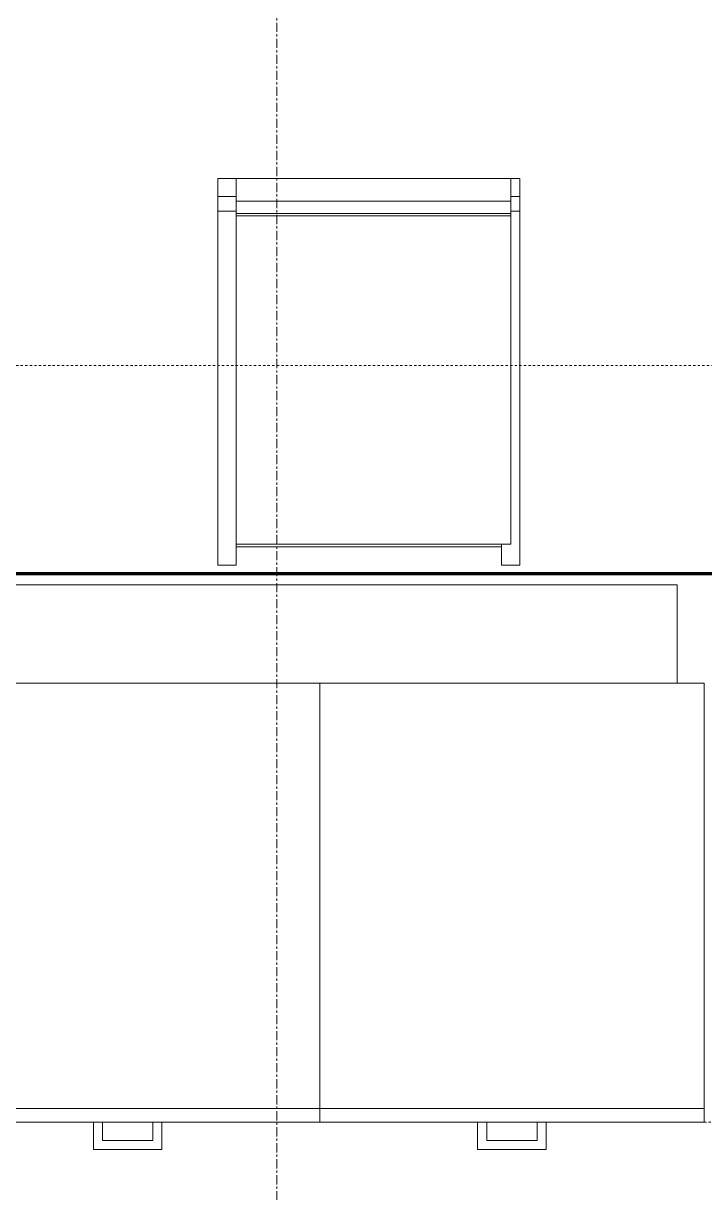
# Model space of a CAD drawing. Header units: inches. Extents: x -4266 to -1814, y 9706 to 12441.
# Drawn here: x -2187.2 to -2149.9, y 10646 to 10709.9 of the extents above; entities that cross this region are included whole.
import ezdxf

# ---------------------------------------------------------------- set-up
doc = ezdxf.new("R2010")
doc.units = ezdxf.units.IN
doc.header["$MEASUREMENT"] = 0
doc.linetypes.add('Dash', pattern=[0.25, 0.125, -0.125])
doc.linetypes.add('Grid Line 1_2_', pattern=[0.875, 0.5, -0.125, 0.125, -0.125])
for name, color, linetype, lineweight in [('A-AREA-1', 90, 'Continuous', 70), ('A-WALL-4', 10, 'Continuous', 13), ('I-FURN-1', 7, 'Continuous', 9), ('Q-CASE-2', 7, 'Continuous', 9), ('Q-CASE-HDLN-1', 7, 'Dash', 9), ('S-GRID-1', 1, 'Grid Line 1_2_', 9)]:
    doc.layers.add(name, color=color, linetype=linetype, lineweight=lineweight)

msp = doc.modelspace()

# ---------------------------------------------------------------- linework, layer by layer
at = {"layer": 'A-AREA-1'}
msp.add_line((-2305.47491, 10679.82933), (-2106.44874, 10679.82933), dxfattribs=at)
at = {"layer": 'A-WALL-4'}
for p, q in [((-2302.44874, 10679.20433), (-2151.44874, 10679.20433)), ((-2151.44874, 10673.82933), (-2151.44874, 10679.20433)), ((-2151.44874, 10673.82933), (-2302.44874, 10673.82933))]:
    msp.add_line(p, q, dxfattribs=at)
at = {"layer": 'I-FURN-1'}
for p, q in [((-2175.54136, 10701.41974), (-2176.54136, 10701.41974)), ((-2176.54136, 10701.41974), (-2176.54136, 10700.43493)), ((-2175.54136, 10700.17869), (-2175.54136, 10701.41974)), ((-2160.54136, 10701.41974), (-2175.54136, 10701.41974)), ((-2160.04136, 10701.41974), (-2160.54136, 10701.41974)), ((-2160.54136, 10701.41974), (-2160.54136, 10700.17869)), ((-2160.04136, 10700.43493), (-2160.04136, 10701.41974)), ((-2176.54136, 10700.43493), (-2175.54136, 10700.43493)), ((-2176.54136, 10700.43493), (-2176.54136, 10699.63954)), ((-2175.54136, 10699.51385), (-2175.54136, 10700.17869)), ((-2160.54136, 10700.17869), (-2175.54136, 10700.17869)), ((-2160.54136, 10700.43493), (-2160.04136, 10700.43493)), ((-2160.54136, 10700.17869), (-2160.54136, 10699.51385)), ((-2160.04136, 10699.63954), (-2160.04136, 10700.43493)), ((-2176.54136, 10699.63954), (-2175.54136, 10699.63954)), ((-2176.54136, 10683.70182), (-2176.54136, 10699.63954)), ((-2175.54136, 10699.51385), (-2160.54136, 10699.51385)), ((-2175.54136, 10699.38531), (-2175.54136, 10699.51385)), ((-2160.54136, 10699.63954), (-2160.04136, 10699.63954)), ((-2160.54136, 10699.51385), (-2160.54136, 10699.38531)), ((-2160.04136, 10699.63954), (-2160.04136, 10683.70182)), ((-2175.54136, 10683.786), (-2175.54136, 10699.38531)), ((-2175.54136, 10699.38531), (-2160.54136, 10699.38531)), ((-2160.54136, 10699.38531), (-2160.54136, 10683.786)), ((-2176.54136, 10682.20557), (-2176.54136, 10683.70182)), ((-2175.54136, 10681.53334), (-2175.54136, 10683.786)), ((-2160.54136, 10683.786), (-2160.54136, 10681.53334)), ((-2160.04136, 10683.70182), (-2160.04136, 10682.20557)), ((-2176.54136, 10680.28683), (-2176.54136, 10682.20557)), ((-2160.04136, 10682.20557), (-2160.04136, 10680.28683)), ((-2175.54136, 10681.43338), (-2175.54136, 10681.53334)), ((-2175.54136, 10681.43338), (-2175.54136, 10681.36303)), ((-2175.54136, 10681.42076), (-2160.54136, 10681.42076)), ((-2175.54136, 10681.36303), (-2175.54136, 10681.28432)), ((-2161.04136, 10681.28432), (-2175.54136, 10681.28432)), ((-2175.54136, 10681.28432), (-2175.54136, 10680.28683)), ((-2161.04136, 10681.36303), (-2161.04136, 10681.43671)), ((-2161.04136, 10681.28432), (-2161.04136, 10681.36303)), ((-2161.04136, 10680.28683), (-2161.04136, 10681.28432)), ((-2160.54136, 10681.53334), (-2160.54136, 10681.43338)), ((-2176.54136, 10680.28683), (-2175.54136, 10680.28683)), ((-2161.04136, 10680.28683), (-2160.04136, 10680.28683))]:
    msp.add_line(p, q, dxfattribs=at)
at = {"layer": 'Q-CASE-2'}
for p, q in [((-2170.97491, 10673.82933), (-2191.97491, 10673.82933)), ((-2170.97491, 10650.57933), (-2170.97491, 10673.82933)), ((-2170.97491, 10673.82933), (-2170.97491, 10650.57933)), ((-2149.97491, 10673.82933), (-2170.97491, 10673.82933)), ((-2149.97491, 10650.57933), (-2149.97491, 10673.82933)), ((-2191.97491, 10650.57933), (-2170.97491, 10650.57933)), ((-2170.97491, 10650.57933), (-2170.97491, 10649.82933)), ((-2170.97491, 10649.82933), (-2170.97491, 10650.57933)), ((-2170.97491, 10650.57933), (-2149.97491, 10650.57933)), ((-2149.97491, 10650.57933), (-2149.97491, 10649.82933)), ((-2170.97491, 10649.82933), (-2191.97491, 10649.82933)), ((-2183.34991, 10649.82933), (-2183.34991, 10648.32933)), ((-2182.85053, 10649.82933), (-2183.34991, 10649.82933)), ((-2182.85053, 10648.8287), (-2182.85053, 10649.82933)), ((-2180.09928, 10649.82933), (-2179.59991, 10649.82933)), ((-2180.09928, 10649.82933), (-2180.09928, 10648.8287)), ((-2179.59991, 10648.32933), (-2179.59991, 10649.82933)), ((-2149.97491, 10649.82933), (-2170.97491, 10649.82933)), ((-2162.34991, 10649.82933), (-2162.34991, 10648.32933)), ((-2161.85053, 10649.82933), (-2162.34991, 10649.82933)), ((-2161.85053, 10648.8287), (-2161.85053, 10649.82933)), ((-2159.09928, 10649.82933), (-2158.59991, 10649.82933)), ((-2159.09928, 10649.82933), (-2159.09928, 10648.8287)), ((-2158.59991, 10648.32933), (-2158.59991, 10649.82933)), ((-2180.09928, 10648.8287), (-2182.85053, 10648.8287)), ((-2159.09928, 10648.8287), (-2161.85053, 10648.8287)), ((-2183.34991, 10648.32933), (-2179.59991, 10648.32933)), ((-2162.34991, 10648.32933), (-2158.59991, 10648.32933))]:
    msp.add_line(p, q, dxfattribs=at)
at = {"layer": 'Q-CASE-HDLN-1'}
for p, q in [((-2148.44874, 10691.20433), (-2305.47491, 10691.20433)), ((-2305.47491, 10649.82933), (-2148.44874, 10649.82933))]:
    msp.add_line(p, q, dxfattribs=at)
at = {"layer": 'S-GRID-1'}
msp.add_line((-2173.32374, 9836.17969), (-2173.32374, 12376.79045), dxfattribs=at)

doc.saveas('drawing.dxf')
